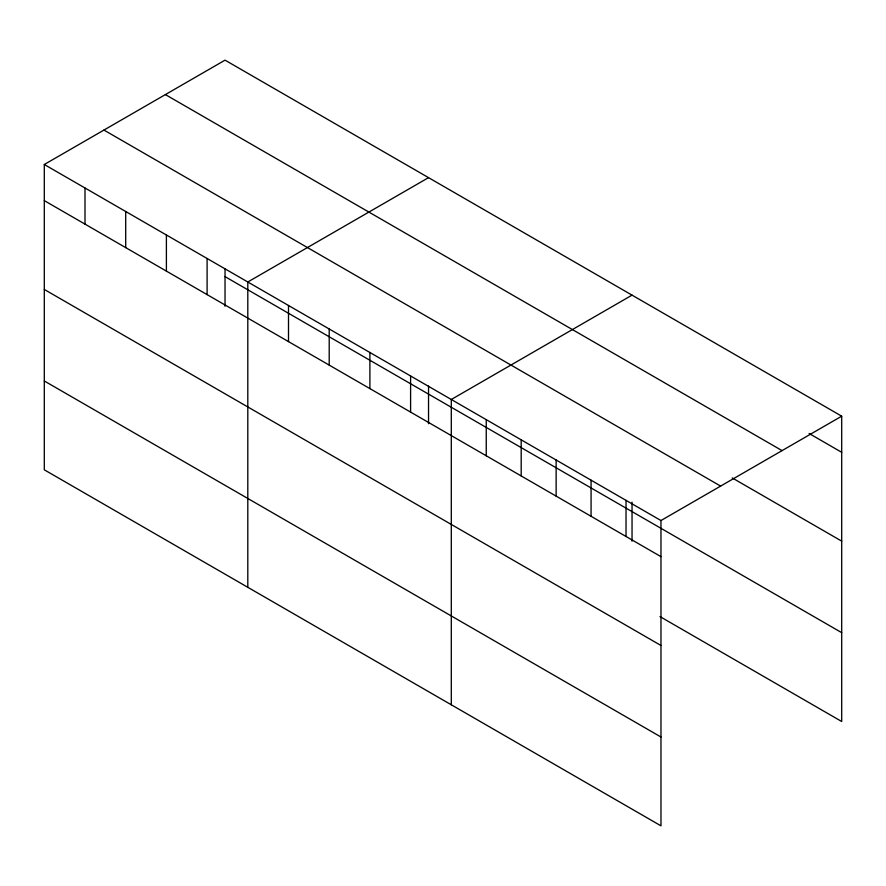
<?xml version="1.0" encoding="UTF-8"?>
<svg xmlns="http://www.w3.org/2000/svg" width="886" height="886" viewBox="0 0 886 886"><rect width="100%" height="100%" fill="white"/><g stroke="black" fill="none" stroke-linecap="round" stroke-linejoin="round"><path stroke-width="1.33" d="M44.3 164.497L660.967 520.536L660.967 825.841L44.3 469.813L44.3 164.497L225.033 60.159L841.7 416.187L841.7 721.503L659.992 616.59M428.536 177.643L247.803 281.992L247.803 587.307M632.039 295.138L451.295 399.486L451.295 704.791M660.967 520.536L841.7 416.187M809.084 433.475L841.7 452.303M165.394 94.592L782.061 450.62M732.213 477.919L841.7 541.136M103.939 130.065L720.606 486.093M225.033 276.631L841.7 632.659M44.3 200.624L660.967 556.652M44.3 289.456L660.967 645.484M44.3 380.98L660.967 737.008M632.039 502.196L632.039 541.224M626.025 500.357L626.025 536.473M591.073 480.179L591.073 516.305M556.131 460.011L556.131 496.127M521.189 439.833L521.189 475.948M486.248 419.654L486.248 455.781M428.536 386.052L428.536 423.741M410.595 375.985L410.595 412.101M369.894 352.484L369.894 388.611M329.204 328.983L329.204 365.11M288.504 305.493L288.504 341.608M225.033 268.558L225.033 306.246M207.102 258.49L207.102 294.617M166.402 235L166.402 271.116M125.701 211.499L125.701 247.615M85.001 187.998L85.001 224.125"/></g></svg>
